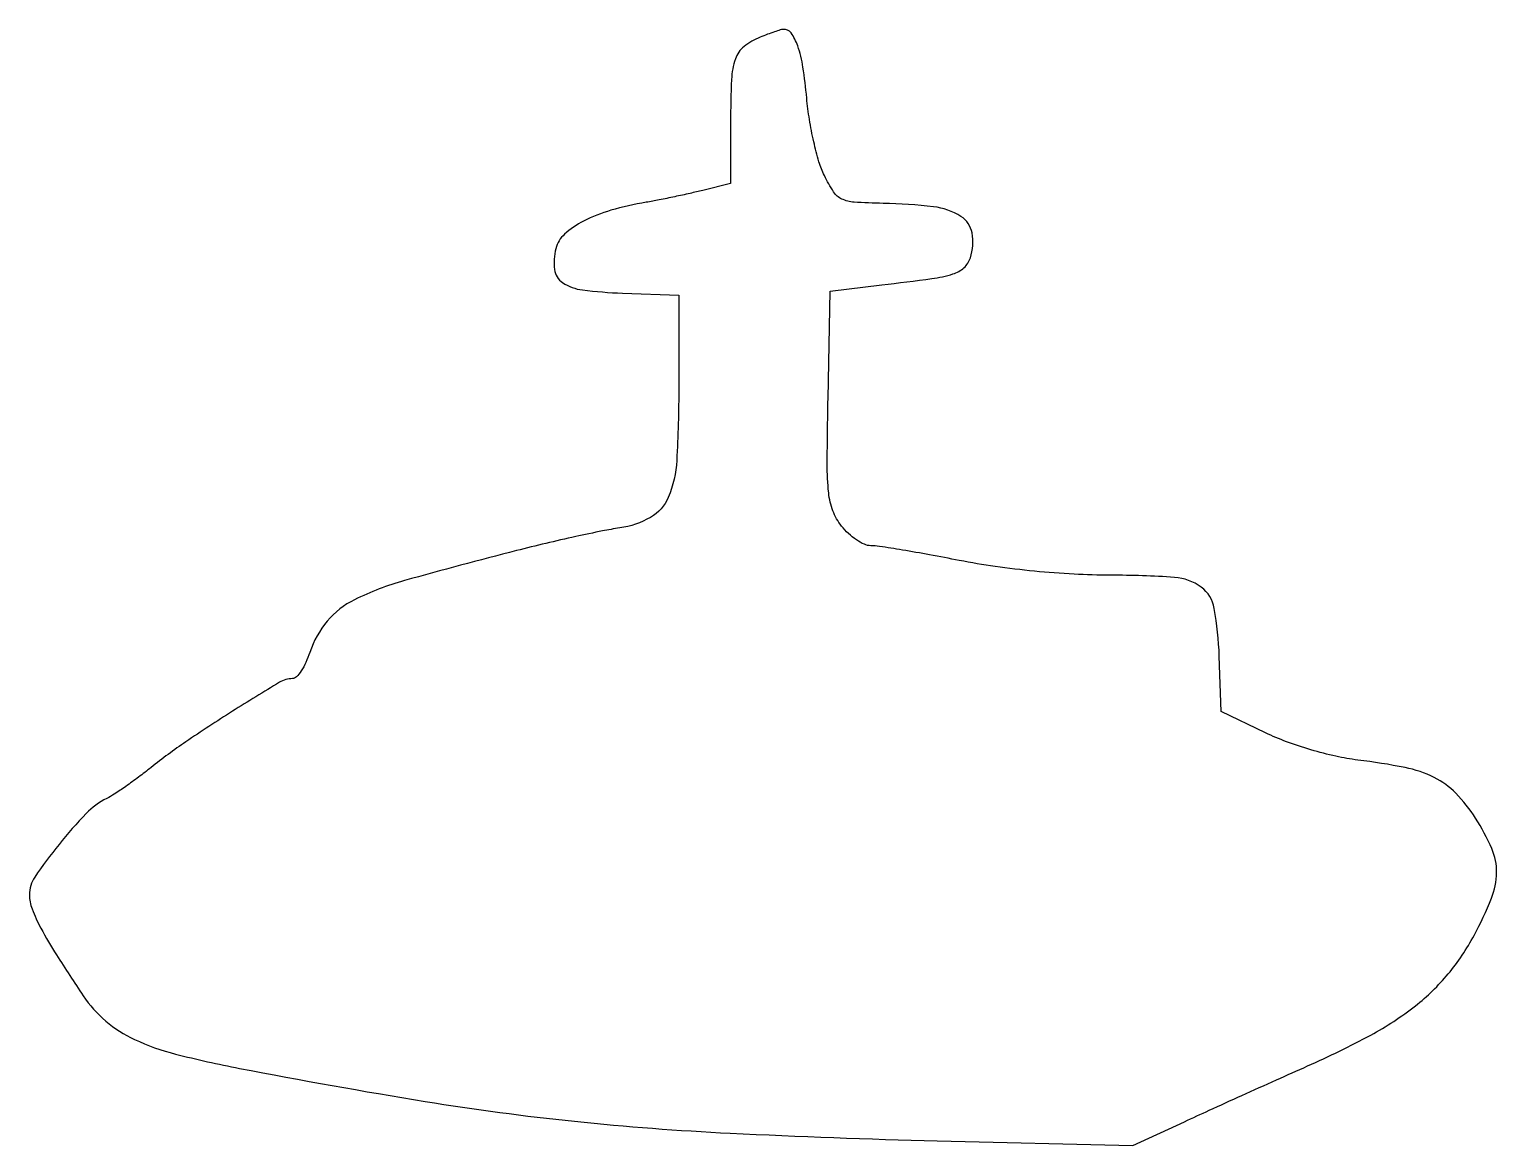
# Model space of a CAD drawing. Extents: x 0 to 199, y 0 to 151.
import ezdxf

# ---------------------------------------------------------------- set-up
doc = ezdxf.new("R2010")
doc.units = 0

msp = doc.modelspace()

# ---------------------------------------------------------------- linework, layer by layer
msp.add_lwpolyline([(99.02823, 149.8868, 0.075042), (96.841074, 148.606737, 0.140509), (95.672246, 146.942532, 0.072836), (95.145051, 144.166667, 0.010102), (95.015313, 138.288544), (95, 130.077088), (91.25, 129.133172, -0.00619), (89.530646, 128.722958, -0.003555), (87.448559, 128.268898, -0.003551), (85.349478, 127.842286, -0.005912), (83.574882, 127.516463, 0.027257), (78.812524, 126.43019, 0.04899), (75.089062, 124.957381, 0.063941), (72.530952, 123.198737, 0.149834), (71.34363, 121.232996, 0.093457), (71.175084, 118.405125, 0.216965), (72.268315, 116.638515, 0.117487), (74.958797, 115.639802, 0.02084), (80.355101, 115.207936), (88, 114.915871), (88, 102.538975, -0.013848), (87.72319, 92.545957, -0.085352), (86.576274, 87.550451, -0.165416), (84.180077, 84.839429, -0.094285), (80, 83.402574, 0.014164), (77.646462, 82.995185, 0.004078), (74.03125, 82.232635, 0.004099), (69.967176, 81.305741, 0.004354), (66, 80.330109, 0.00583), (50.855638, 76.276906, 0.046147), (44.082313, 73.685585, 0.10393), (40.378033, 70.782428, 0.095328), (38.015867, 66.548078, -0.027854), (37.481703, 65.188927, -0.038186), (36.844462, 64.040269, -0.042473), (36.200936, 63.224192, -0.205947), (35.672448, 62.993262, 0.135277), (33.905524, 62.495358, 0.00433), (27.52492, 58.563594, 0.009249), (21.214974, 54.434858, 0.01938), (16.5, 50.948774, -0.00832), (14.821869, 49.649661, -0.008114), (13.0875, 48.395949, -0.008041), (11.529093, 47.344372, -0.029857), (10.5, 46.75813, 0.086858), (7.724639, 44.728607, 0.022293), (4.039598, 40.540042, 0.01905), (0.749249, 36.110225, 0.153232), (0.01645, 33.713003, 0.090408), (0.381395, 31.792212, 0.030518), (1.571323, 29.191478, 0.019673), (3.695609, 25.561411, 0.005433), (7.316654, 20.03049, 0.069017), (10.36578, 16.61198, 0.067636), (14.249897, 14.124756, 0.046374), (19.829661, 12.139559, 0.014516), (28.5, 10.199726, 0.007479), (53.634557, 5.72671, 0.014435), (73.889871, 3.031313, 0.013661), (94.978234, 1.423255, 0.00598), (123, 0.390887), (149.5, -0.268167), (156.5, 2.977898, -0.001665), (159.866008, 4.525197, -0.00075), (164.292099, 6.533958, -0.000743), (168.972316, 8.641218, -0.001014), (173.196508, 10.52533, 0.019105), (181.748975, 14.717185, 0.042821), (187.796335, 18.675059, 0.053152), (192.235253, 22.990652, 0.050555), (195.75, 28.214504, 0.026491), (198.10395, 33.237251, 0.093497), (198.804982, 36.716282, 0.106313), (198.14854, 39.963888, 0.039832), (195.946578, 44.08325, 0.049406), (193.256805, 47.483589, 0.086129), (190.362143, 49.59849, 0.065802), (186.394339, 50.947523, 0.019106), (180, 51.967054, -0.025246), (177.025568, 52.478815, -0.01633), (173.643228, 53.355174, -0.016304), (170.313979, 54.453972, -0.024547), (167.5, 55.645291), (161.5, 58.540391), (161.229302, 66.020195, 0.033775), (160.555484, 72.494695, 0.192374), (158.777717, 75.385687, 0.144253), (155.178938, 76.710922, 0.016578), (146.462723, 77, -0.013768), (141.546374, 77.135399, -0.010591), (136.192931, 77.544381, -0.010587), (130.858644, 78.180022, -0.013709), (126, 79, 0.003197), (121.978489, 79.76597, 0.004171), (118.289085, 80.4125, 0.003115), (115.192842, 80.908693, 0.038187), (113.999073, 81, -0.107196), (113.140136, 81.186289, -0.041667), (112.073356, 81.783614, -0.038825), (110.986677, 82.646903, -0.038853), (110.046807, 83.667624, -0.076277), (108.887833, 85.71904, -0.064272), (108.309721, 88.148298, -0.027824), (108.1142, 92.084478, -0.003227), (108.224227, 100.917624), (108.5, 115.5), (115.5, 116.324471, 0.004217), (122.306515, 117.184418, 0.04084), (125.147385, 117.807013, 0.110281), (126.634225, 118.652519, 0.13245), (127.500738, 120.002324, 0.119873), (127.731639, 123.356904, 0.21387), (126.218419, 125.610715, 0.111051), (122.523197, 126.905116, 0.023758), (115.697642, 127.371549, -0.010337), (111.739853, 127.535477, -0.094969), (110.081895, 127.961365, -0.138998), (108.976574, 128.925022, -0.030696), (107.723242, 131.133622, -0.042046), (106.997691, 133.000119, -0.015795), (106.289164, 135.716866, -0.015517), (105.700253, 138.738305, -0.01821), (105.336297, 141.633622, 0.01629), (104.825628, 145.826037, 0.044617), (104.108494, 148.719347, 0.073267), (103.211511, 150.449001, 0.267837), (102.127555, 150.936614, 0.050299), (101.752453, 150.860117, 0.006226), (100.958262, 150.602084, 0.0073), (100.020626, 150.269149, 0.00598)], format="xyb", close=True)

doc.saveas('drawing.dxf')
